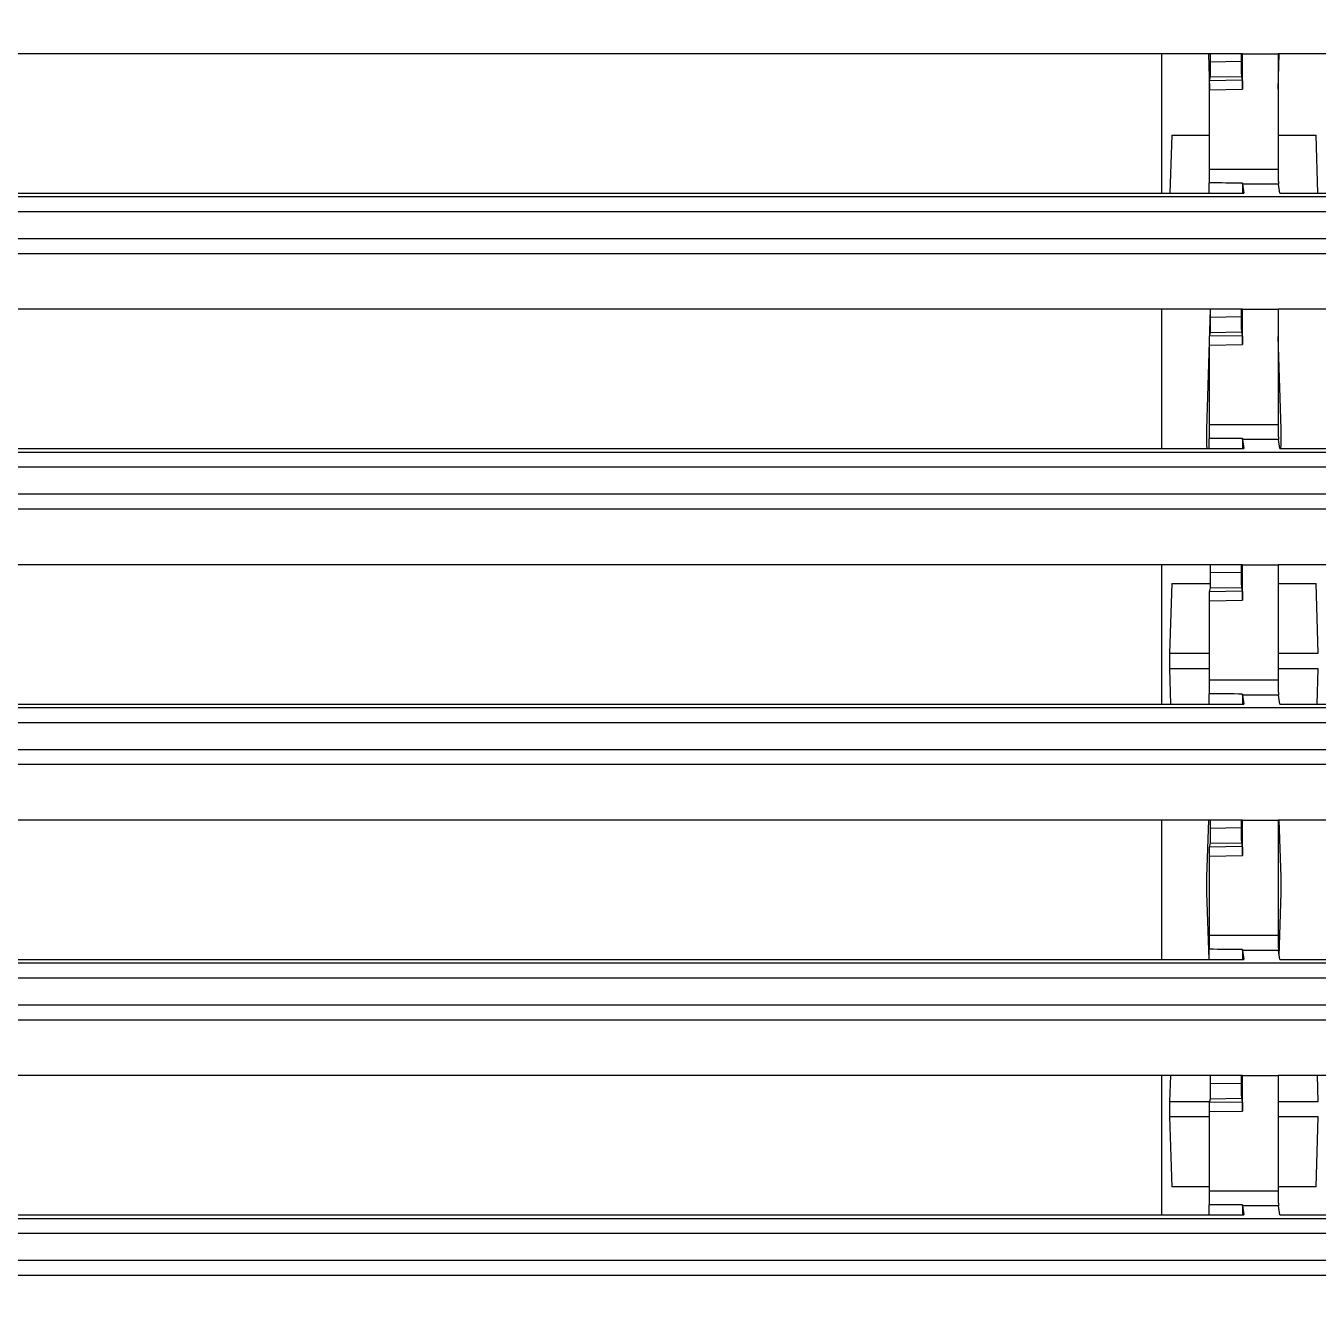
# Model space of a CAD drawing. Header units: millimetres. Extents: x -56261 to 196039, y 9480 to 100001.
# Drawn here: x 33400.72 to 33430.27, y 95823.14 to 95852.35 of the extents above; entities that cross this region are included whole.
import ezdxf

# ---------------------------------------------------------------- set-up
doc = ezdxf.new("R2010")
doc.units = ezdxf.units.MM
doc.set_wipeout_variables(frame=1)
doc.layers.add('SS-AIRCON', color=5, linetype='Continuous')
doc.layers.add('SS-TEXT', color=7, linetype='Continuous')

# ---------------------------------------------------------------- blocks, each defined once
blk = doc.blocks.new('I48T')
at = {"layer": 'SS-AIRCON', "color": 0, "linetype": 'Continuous'}
for p, q in [((580.0736, -127.52954), (-580.0737, -127.52954)), ((-599.9007, -128.01793), (599.9006, -128.01793)), ((599.9006, -128.93208), (-599.9007, -128.93208)), ((578.5326, -129.43017), (-578.5326, -129.43017)), ((379.5008, -129.54772), (296.1009, -129.54772)), ((379.5008, -129.54772), (379.5429, -129.84899)), ((464.1008, -129.54772), (380.7009, -129.54772)), ((380.743, -129.84899), (380.7009, -129.54772)), ((383.45, -129.54772), (383.45, -134.21102)), ((379.5429, -129.84899), (380.743, -129.84899)), ((378.2837, -130.4882), (378.213, -132.82646)), ((378.2837, -130.4882), (379.5485, -130.4882)), ((379.5485, -130.3476), (381.8515, -130.3476)), ((379.5485, -134.21102), (379.5485, -130.3476)), ((381.8515, -130.3476), (381.8515, -133.0062)), ((381.8515, -130.4882), (383.1162, -130.4882)), ((383.1869, -132.82646), (383.1162, -130.4882)), ((378.213, -132.82646), (379.5485, -132.82646)), ((381.8515, -133.0062), (380.7486, -133.02548)), ((380.7486, -133.02548), (380.7486, -134.21102)), ((381.8515, -132.82646), (383.1869, -132.82646)), ((378.213, -133.34608), (378.2392, -134.21102)), ((379.5485, -133.34608), (378.213, -133.34608)), ((380.752, -133.32505), (381.848, -133.3059)), ((380.782, -133.45296), (380.752, -133.32505)), ((381.8178, -133.4358), (380.782, -133.45296)), ((381.848, -133.3059), (381.8178, -133.4358)), ((383.1869, -133.34608), (381.8387, -133.34608)), ((383.1608, -134.21102), (383.1869, -133.34608)), ((380.7878, -133.9521), (381.812, -133.93513)), ((380.7878, -134.21102), (380.7878, -133.9521)), ((381.812, -133.93513), (381.812, -134.21102)), ((296.1486, -134.21102), (379.5485, -134.21102)), ((380.7486, -134.21102), (379.5485, -134.21102)), ((380.7486, -134.21102), (464.1485, -134.21102)), ((580.0736, -136.07954), (-580.0736, -136.07954)), ((-599.9007, -136.56793), (599.9006, -136.56793)), ((599.9006, -137.48208), (-599.9007, -137.48208)), ((578.5326, -137.98017), (-578.5326, -137.98017)), ((379.5008, -138.09772), (296.1009, -138.09772)), ((379.5184, -138.22324), (379.4548, -140.32427)), ((379.5008, -138.09772), (379.5429, -138.39899)), ((379.5429, -138.39899), (380.743, -138.39899)), ((464.1008, -138.09772), (380.7009, -138.09772)), ((380.743, -138.39899), (380.7009, -138.09772)), ((381.9452, -140.32427), (381.8778, -138.09772)), ((383.45, -138.09772), (383.45, -142.76102)), ((379.5485, -142.76102), (379.5485, -138.8976)), ((379.5485, -138.8976), (381.8515, -138.8976)), ((381.8515, -138.8976), (381.8515, -141.5562)), ((379.4548, -140.84763), (379.5127, -142.76102)), ((381.8873, -142.76102), (381.9451, -140.84763)), ((381.8515, -141.5562), (380.7486, -141.57548)), ((380.7486, -141.57548), (380.7486, -142.76102)), ((380.752, -141.87505), (381.848, -141.8559)), ((380.782, -142.00296), (380.752, -141.87505)), ((381.848, -141.8559), (381.8178, -141.9858)), ((381.8178, -141.9858), (380.782, -142.00296)), ((380.7878, -142.5021), (381.812, -142.48513)), ((380.7878, -142.76102), (380.7878, -142.5021)), ((381.812, -142.48513), (381.812, -142.76102)), ((296.1486, -142.76102), (379.5485, -142.76102)), ((380.7486, -142.76102), (379.5485, -142.76102)), ((380.7486, -142.76102), (464.1485, -142.76102)), ((580.0736, -144.62954), (-580.0736, -144.62954)), ((-599.9007, -145.11793), (599.9006, -145.11793)), ((599.9006, -146.03208), (-599.9007, -146.03208)), ((578.5326, -146.53017), (-578.5326, -146.53017)), ((379.5008, -146.64772), (296.1009, -146.64772)), ((378.2487, -146.64772), (378.213, -147.82646)), ((379.5008, -146.64772), (379.5429, -146.94899)), ((379.5429, -146.94899), (380.743, -146.94899)), ((464.1008, -146.64772), (380.7009, -146.64772)), ((380.743, -146.94899), (380.7009, -146.64772)), ((383.1869, -147.82646), (383.1513, -146.64772)), ((383.45, -146.64772), (383.45, -151.31102)), ((379.5485, -151.31102), (379.5485, -147.4476)), ((379.5485, -147.4476), (381.8515, -147.4476)), ((381.8515, -147.4476), (381.8515, -150.1062)), ((378.213, -147.82646), (379.5485, -147.82646)), ((381.8515, -147.82646), (383.1869, -147.82646)), ((378.213, -148.34608), (378.2837, -150.68435)), ((379.5485, -148.34608), (378.213, -148.34608)), ((383.1869, -148.34608), (381.8515, -148.34608)), ((383.1162, -150.68435), (383.1869, -148.34608)), ((381.8515, -150.1062), (380.7486, -150.12548)), ((380.7486, -150.12548), (380.7486, -151.31102)), ((380.752, -150.42505), (381.848, -150.4059)), ((380.782, -150.55296), (380.752, -150.42505)), ((381.848, -150.4059), (381.8178, -150.5358)), ((379.5485, -150.68435), (378.2837, -150.68435)), ((381.8178, -150.5358), (380.782, -150.55296)), ((383.1162, -150.68435), (381.8047, -150.68435)), ((296.1486, -151.31102), (379.5485, -151.31102)), ((380.7486, -151.31102), (379.5485, -151.31102)), ((380.7486, -151.31102), (464.1485, -151.31102)), ((380.7878, -151.0521), (381.812, -151.03513)), ((380.7878, -151.31102), (380.7878, -151.0521)), ((381.812, -151.03513), (381.812, -151.31102)), ((580.0736, -153.17954), (-580.0736, -153.17954)), ((-599.9007, -153.66793), (599.9006, -153.66793)), ((599.9006, -154.58208), (-599.9007, -154.58208)), ((578.5326, -155.08017), (-578.5326, -155.08017)), ((379.5008, -155.19772), (296.1009, -155.19772)), ((379.4586, -155.19772), (379.4548, -155.32427)), ((379.5008, -155.19772), (379.5429, -155.49899)), ((464.1008, -155.19772), (380.7009, -155.19772)), ((380.743, -155.49899), (380.7009, -155.19772)), ((381.9452, -155.32427), (381.9413, -155.19772)), ((383.45, -155.19772), (383.45, -159.86102)), ((379.5429, -155.49899), (380.743, -155.49899)), ((379.4548, -155.84763), (379.5485, -158.94441)), ((381.8515, -155.9976), (379.5485, -155.9976)), ((379.5485, -159.86102), (379.5485, -155.9976)), ((381.8237, -159.86102), (381.9451, -155.84763)), ((381.8515, -155.9976), (381.8515, -158.6562)), ((381.8515, -158.6562), (380.7486, -158.67548)), ((380.7486, -158.67548), (380.7486, -159.86102)), ((380.752, -158.97505), (381.848, -158.9559)), ((380.782, -159.10296), (380.752, -158.97505)), ((381.8178, -159.0858), (380.782, -159.10296)), ((381.848, -158.9559), (381.8178, -159.0858)), ((380.7878, -159.6021), (381.812, -159.58513)), ((380.7878, -159.86102), (380.7878, -159.6021)), ((381.812, -159.58513), (381.812, -159.86102)), ((296.1486, -159.86102), (379.5485, -159.86102)), ((380.7486, -159.86102), (379.5485, -159.86102)), ((380.7486, -159.86102), (464.1485, -159.86102)), ((580.0736, -161.72954), (-580.0736, -161.72954)), ((-599.9007, -162.21793), (599.9006, -162.21793)), ((599.9006, -163.13208), (-599.9007, -163.13208)), ((578.5326, -163.63017), (-578.5326, -163.63017)), ((379.5008, -163.74772), (296.1009, -163.74772)), ((378.2252, -163.74772), (378.2837, -165.68435)), ((379.5008, -163.74772), (379.5429, -164.04899)), ((464.1008, -163.74772), (380.7009, -163.74772)), ((380.743, -164.04899), (380.7009, -163.74772)), ((383.1162, -165.68435), (383.1748, -163.74772)), ((383.45, -163.74772), (383.45, -168.41102)), ((379.5429, -164.04899), (380.743, -164.04899)), ((381.8515, -164.5476), (379.5485, -164.5476)), ((379.5485, -168.41102), (379.5485, -164.5476)), ((381.8515, -164.5476), (381.8515, -167.2062)), ((379.5485, -165.68435), (378.2837, -165.68435)), ((383.1162, -165.68435), (381.8515, -165.68435)), ((379.5485, -167.22771), (379.5127, -168.41102)), ((381.8515, -167.2062), (380.7486, -167.22548)), ((380.7486, -167.22548), (380.7486, -168.41102)), ((381.8873, -168.41102), (381.8515, -167.22742)), ((380.752, -167.52505), (381.848, -167.5059)), ((380.782, -167.65296), (380.752, -167.52505)), ((381.8178, -167.6358), (380.782, -167.65296)), ((381.848, -167.5059), (381.8178, -167.6358)), ((380.7878, -168.1521), (381.812, -168.13513)), ((380.7878, -168.41102), (380.7878, -168.1521)), ((381.812, -168.13513), (381.812, -168.41102)), ((296.1486, -168.41102), (379.5485, -168.41102)), ((380.7486, -168.41102), (379.5485, -168.41102)), ((380.7486, -168.41102), (464.1485, -168.41102))]:
    blk.add_line(p, q, dxfattribs=at)
for points in [[(379.5485, -130.34776), (379.5485, -130.32752, 0.00015251), (379.5485, -130.3069, 0.0001429), (379.5485, -130.28588, 0.00014156), (379.5485, -130.26452, 0.0001506), (379.5485, -130.24287, 0.00015657), (379.5484, -130.22102, 0.00016249), (379.5484, -130.199, 0.00016858), (379.5483, -130.17691, 0.00017757), (379.5482, -130.15482, 0.0001864), (379.5481, -130.13282, 0.00019771), (379.5479, -130.11099, 0.00020958), (379.5478, -130.08943, 0.0002245), (379.5476, -130.06824, 0.00024123), (379.5475, -130.04751, 0.00026207), (379.5473, -130.02736, 0.00028501), (379.5471, -130.00787, 0.00031174), (379.5468, -129.98917, 0.00034858), (379.5466, -129.9713, 0.00039822), (379.5463, -129.9544, 0.00044108), (379.5461, -129.93854, 0.00047243), (379.5458, -129.92383, 0.00059952), (379.5455, -129.91023, 0.00085181), (379.5451, -129.89781, 0.00082451), (379.5448, -129.88687, 0.00036945), (379.5445, -129.87763, 0.00148744), (379.5442, -129.86882, 0.00438391), (379.5436, -129.85922, 0.00427656), (379.5428, -129.84903, 0.00347147)], [(381.8559, -129.88813), (381.8556, -129.89696, 0.00098354), (381.8553, -129.90658, 0.00083167), (381.855, -129.91701, 0.00070616), (381.8547, -129.9282, 0.00061509), (381.8544, -129.94014, 0.00053915), (381.8542, -129.95277, 0.00047851), (381.8539, -129.96607, 0.00042735), (381.8537, -129.97998, 0.00038627), (381.8534, -129.99448, 0.00035103), (381.8532, -130.00949, 0.00032148), (381.853, -130.025, 0.00029606), (381.8528, -130.04092, 0.00027413), (381.8526, -130.05724, 0.00025556), (381.8524, -130.07388, 0.00023923), (381.8523, -130.0908, 0.00022473), (381.8521, -130.10795, 0.00021091), (381.852, -130.12527, 0.00020146), (381.8519, -130.14273, 0.00019408), (381.8518, -130.16031, 0.00018157), (381.8517, -130.17786, 0.00016451), (381.8516, -130.19531, 0.00017117), (381.8515, -130.21298, 0.0001902), (381.8514, -130.23095, 0.00014611), (381.8514, -130.24779, 0.00006293), (381.8513, -130.26297, 0.00018587), (381.8513, -130.282, 0.0003027), (381.8513, -130.31064, 0.00015313), (381.8513, -130.34776, 0.00008451)], [(380.7521, -133.3249), (380.752, -133.32387, -0.02806843), (380.7518, -133.32215, -0.00997583), (380.7516, -133.31972, -0.0051101), (380.7514, -133.31658, -0.00328912), (380.7513, -133.31268, -0.00222518), (380.7511, -133.30803, -0.00162412), (380.7509, -133.30258, -0.0012249), (380.7507, -133.29637, -0.00097667), (380.7505, -133.28937, -0.00078865), (380.7504, -133.28161, -0.00065975), (380.7502, -133.27308, -0.0005563), (380.7501, -133.26383, -0.00048161), (380.7499, -133.25386, -0.00041963), (380.7497, -133.24323, -0.00037315), (380.7496, -133.23196, -0.00033239), (380.7495, -133.22012, -0.00029973), (380.7494, -133.20774, -0.00027481), (380.7492, -133.19488, -0.00025678), (380.7491, -133.18157, -0.00023219), (380.749, -133.16797, -0.00020526), (380.7489, -133.15415, -0.00020913), (380.7489, -133.13988, -0.00022833), (380.7488, -133.12512, -0.00017095), (380.7487, -133.11113, -0.00007184), (380.7487, -133.0984, -0.00021511), (380.7486, -133.08221, -0.00034422), (380.7486, -133.05761, -0.00017123), (380.7486, -133.02559, -0.00009318)], [(383.1868, -133.34623), (383.1871, -133.33699, 0.00107805), (383.1873, -133.32652, 0.00081051), (383.1876, -133.31479, 0.00067251), (383.1879, -133.30182, 0.00062683), (383.1881, -133.28753, 0.00056346), (383.1883, -133.27197, 0.00051224), (383.1885, -133.25512, 0.00046567), (383.1887, -133.2371, 0.00043673), (383.1889, -133.21791, 0.0004071), (383.1891, -133.19771, 0.00038769), (383.1892, -133.17659, 0.00036864), (383.1893, -133.15473, 0.00035708), (383.1894, -133.13226, 0.00034671), (383.1894, -133.10941, 0.00034167), (383.1895, -133.08634, 0.0003378), (383.1894, -133.06328, 0.00033656), (383.1894, -133.04043, 0.00034168), (383.1893, -133.01796, 0.00035167), (383.1892, -132.99608, 0.00035601), (383.1891, -132.97498, 0.0003506), (383.1889, -132.95487, 0.00039256), (383.1887, -132.93561, 0.00047324), (383.1885, -132.91727, 0.00041943), (383.1883, -132.90075, 0.00022113), (383.1881, -132.88642, 0.00059468), (383.1879, -132.87091, 0.00119607), (383.1874, -132.85072, 0.00080602), (383.1868, -132.82652, 0.00052568)], [(381.8179, -133.43581), (381.8176, -133.43785, 0.02452151), (381.8173, -133.44126, 0.00858941), (381.817, -133.4461, 0.00430463), (381.8167, -133.45233, 0.00270414), (381.8164, -133.46002, 0.00181517), (381.8161, -133.46912, 0.00131769), (381.8158, -133.47965, 0.00099261), (381.8156, -133.49153, 0.00078801), (381.8153, -133.50477, 0.00063692), (381.815, -133.51925, 0.00053136), (381.8147, -133.53497, 0.00044905), (381.8145, -133.55178, 0.00038795), (381.8143, -133.56966, 0.00033894), (381.814, -133.58846, 0.00030077), (381.8138, -133.60813, 0.00026879), (381.8136, -133.62851, 0.00024205), (381.8134, -133.64953, 0.00022232), (381.8132, -133.67109, 0.00020697), (381.8131, -133.6931, 0.00018808), (381.8129, -133.71533, 0.00016663), (381.8128, -133.73764, 0.0001687), (381.8127, -133.7604, 0.00018211), (381.8126, -133.78366, 0.00013871), (381.8125, -133.80554, 0.00006217), (381.8124, -133.82532, 0.00017029), (381.8123, -133.85008, 0.00027086), (381.8123, -133.88721, 0.00013755), (381.8122, -133.93526, 0.00007646)], [(379.5485, -138.89775), (379.5485, -138.87751, 0.00015251), (379.5485, -138.85689, 0.0001429), (379.5485, -138.83587, 0.00014156), (379.5485, -138.81451, 0.0001506), (379.5485, -138.79287, 0.00015657), (379.5484, -138.77101, 0.00016249), (379.5484, -138.749, 0.00016858), (379.5483, -138.72691, 0.00017757), (379.5482, -138.70482, 0.0001864), (379.5481, -138.68281, 0.00019771), (379.5479, -138.66098, 0.00020958), (379.5478, -138.63942, 0.0002245), (379.5476, -138.61823, 0.00024123), (379.5475, -138.59751, 0.00026206), (379.5473, -138.57736, 0.00028501), (379.5471, -138.55787, 0.00031174), (379.5468, -138.53916, 0.00034857), (379.5466, -138.5213, 0.00039821), (379.5463, -138.5044, 0.00044107), (379.5461, -138.48853, 0.00047241), (379.5458, -138.47383, 0.0005995), (379.5455, -138.46022, 0.00085176), (379.5451, -138.4478, 0.00082445), (379.5448, -138.43687, 0.00036943), (379.5445, -138.42762, 0.00148732), (379.5442, -138.41881, 0.0043834), (379.5436, -138.40921, 0.00427582), (379.5428, -138.39902, 0.00347071)], [(381.8559, -138.43812), (381.8556, -138.44695, 0.00098339), (381.8553, -138.45657, 0.00083156), (381.855, -138.467, 0.00070608), (381.8547, -138.4782, 0.00061502), (381.8544, -138.49014, 0.0005391), (381.8542, -138.50276, 0.00047847), (381.8539, -138.51606, 0.00042732), (381.8537, -138.52997, 0.00038624), (381.8534, -138.54447, 0.00035101), (381.8532, -138.55949, 0.00032146), (381.853, -138.57499, 0.00029605), (381.8528, -138.59092, 0.00027412), (381.8526, -138.60723, 0.00025555), (381.8524, -138.62387, 0.00023922), (381.8523, -138.6408, 0.00022472), (381.8521, -138.65794, 0.00021091), (381.852, -138.67526, 0.00020146), (381.8519, -138.69273, 0.00019408), (381.8518, -138.71031, 0.00018157), (381.8517, -138.72786, 0.00016451), (381.8516, -138.74531, 0.00017117), (381.8515, -138.76298, 0.0001902), (381.8514, -138.78095, 0.00014612), (381.8514, -138.79778, 0.00006293), (381.8513, -138.81296, 0.00018587), (381.8513, -138.83199, 0.0003027), (381.8513, -138.86063, 0.00015313), (381.8513, -138.89775, 0.00008451)], [(379.4546, -140.32643), (379.4545, -140.33182, 0.00056836), (379.4544, -140.33765, 0.00047606), (379.4542, -140.34392, 0.00042171), (379.4541, -140.35062, 0.0004002), (379.4539, -140.35779, 0.00037076), (379.4538, -140.36541, 0.0003451), (379.4537, -140.37351, 0.00032028), (379.4535, -140.38206, 0.0003028), (379.4534, -140.39109, 0.00028417), (379.4533, -140.40057, 0.00027029), (379.4532, -140.41051, 0.00025568), (379.4531, -140.42089, 0.00024504), (379.4529, -140.43171, 0.00023369), (379.4528, -140.44294, 0.00022545), (379.4528, -140.45457, 0.00021666), (379.4527, -140.46656, 0.00021036), (379.4526, -140.47891, 0.00020367), (379.4525, -140.49157, 0.00019896), (379.4524, -140.50452, 0.00019404), (379.4524, -140.51772, 0.00019069), (379.4524, -140.53113, 0.00018731), (379.4523, -140.54472, 0.00018516), (379.4523, -140.55843, 0.00018318), (379.4523, -140.57223, 0.00018212), (379.4523, -140.58608, 0.00018146), (379.4523, -140.59993, 0.00018146), (379.4523, -140.61374, 0.00018212), (379.4523, -140.62745, 0.00018317), (379.4524, -140.64104, 0.00018515), (379.4524, -140.65445, 0.00018732), (379.4524, -140.66765, 0.00019067), (379.4525, -140.6806, 0.00019394), (379.4526, -140.69326, 0.00019895), (379.4527, -140.70561, 0.0002039), (379.4528, -140.71761, 0.00021025), (379.4528, -140.72924, 0.00021558), (379.4529, -140.74046, 0.00022565), (379.4531, -140.75129, 0.00023749), (379.4532, -140.76168, 0.00024399), (379.4533, -140.77161, 0.00024112), (379.4534, -140.78105, 0.00027402), (379.4535, -140.79013, 0.0003357), (379.4537, -140.79886, 0.00028818), (379.4538, -140.80678, 0.00013452), (379.4539, -140.81371, 0.00041285), (379.4541, -140.82158, 0.00080636), (379.4543, -140.8324, 0.00048992), (379.4546, -140.84578, 0.00029755)], [(381.9451, -140.84578), (381.9453, -140.84038, 0.00060872), (381.9454, -140.83456, 0.0005099), (381.9456, -140.82828, 0.00045172), (381.9457, -140.82158, 0.00042871), (381.9459, -140.81441, 0.0003972), (381.946, -140.80678, 0.00036973), (381.9462, -140.79868, 0.00034316), (381.9463, -140.79013, 0.00032445), (381.9464, -140.7811, 0.0003045), (381.9466, -140.77161, 0.00028964), (381.9467, -140.76167, 0.000274), (381.9468, -140.75129, 0.00026261), (381.9469, -140.74047, 0.00025045), (381.9471, -140.72924, 0.00024163), (381.9472, -140.71761, 0.00023221), (381.9472, -140.70561, 0.00022547), (381.9473, -140.69326, 0.0002183), (381.9474, -140.6806, 0.00021326), (381.9475, -140.66765, 0.00020799), (381.9475, -140.65445, 0.00020441), (381.9476, -140.64104, 0.00020079), (381.9476, -140.62745, 0.00019849), (381.9476, -140.61374, 0.00019638), (381.9477, -140.59993, 0.00019524), (381.9477, -140.58608, 0.00019454), (381.9477, -140.57223, 0.00019453), (381.9476, -140.55843, 0.00019524), (381.9476, -140.54472, 0.00019637), (381.9476, -140.53113, 0.0001985), (381.9475, -140.51772, 0.00020083), (381.9475, -140.50452, 0.00020443), (381.9474, -140.49157, 0.00020794), (381.9473, -140.47891, 0.00021332), (381.9472, -140.46656, 0.00021862), (381.9472, -140.45457, 0.00022545), (381.9471, -140.44294, 0.00023117), (381.9469, -140.43172, 0.00024197), (381.9468, -140.42089, 0.00025467), (381.9467, -140.4105, 0.00026165), (381.9466, -140.40057, 0.00025858), (381.9464, -140.39114, 0.00029388), (381.9463, -140.38206, 0.00036004), (381.9462, -140.37333, 0.00030908), (381.946, -140.36541, 0.00014428), (381.9459, -140.35849, 0.00044282), (381.9457, -140.35062, 0.00086496), (381.9455, -140.33981, 0.00052556), (381.9451, -140.32643, 0.00031922)], [(380.7521, -141.87489), (380.752, -141.87386, -0.02809247), (380.7518, -141.87214, -0.0099809), (380.7516, -141.86971, -0.00511192), (380.7514, -141.86658, -0.00329001), (380.7513, -141.86267, -0.00222565), (380.7511, -141.85802, -0.0016244), (380.7509, -141.85257, -0.00122508), (380.7507, -141.84637, -0.00097678), (380.7505, -141.83936, -0.00078872), (380.7504, -141.8316, -0.00065981), (380.7502, -141.82307, -0.00055634), (380.7501, -141.81382, -0.00048164), (380.7499, -141.80385, -0.00041966), (380.7497, -141.79323, -0.00037317), (380.7496, -141.78195, -0.0003324), (380.7495, -141.77011, -0.00029974), (380.7494, -141.75773, -0.00027481), (380.7492, -141.74487, -0.00025679), (380.7491, -141.73156, -0.00023219), (380.749, -141.71796, -0.00020526), (380.7489, -141.70414, -0.00020913), (380.7489, -141.68988, -0.00022833), (380.7488, -141.67511, -0.00017095), (380.7487, -141.66113, -0.00007184), (380.7487, -141.64839, -0.0002151), (380.7486, -141.6322, -0.00034422), (380.7486, -141.6076, -0.00017123), (380.7486, -141.57558, -0.00009317)], [(381.8179, -141.9858), (381.8176, -141.98784, 0.0245094), (381.8173, -141.99125, 0.00858695), (381.817, -141.99609, 0.00430379), (381.8167, -142.00232, 0.00270374), (381.8164, -142.01002, 0.00181496), (381.8161, -142.01911, 0.00131757), (381.8158, -142.02965, 0.00099253), (381.8156, -142.04153, 0.00078796), (381.8153, -142.05476, 0.00063689), (381.815, -142.06925, 0.00053134), (381.8147, -142.08496, 0.00044904), (381.8145, -142.10178, 0.00038794), (381.8143, -142.11965, 0.00033893), (381.814, -142.13846, 0.00030076), (381.8138, -142.15812, 0.00026878), (381.8136, -142.17851, 0.00024205), (381.8134, -142.19953, 0.00022232), (381.8132, -142.22108, 0.00020697), (381.8131, -142.24309, 0.00018808), (381.8129, -142.26532, 0.00016663), (381.8128, -142.28764, 0.0001687), (381.8127, -142.31039, 0.00018211), (381.8126, -142.33365, 0.00013871), (381.8125, -142.35553, 0.00006217), (381.8124, -142.37532, 0.00017029), (381.8123, -142.40007, 0.00027087), (381.8123, -142.43721, 0.00013755), (381.8122, -142.48525, 0.00007646)], [(379.5485, -147.44775), (379.5485, -147.42751, 0.00015252), (379.5485, -147.40688, 0.0001429), (379.5485, -147.38586, 0.00014157), (379.5485, -147.3645, 0.0001506), (379.5485, -147.34286, 0.00015658), (379.5484, -147.321, 0.00016249), (379.5484, -147.29899, 0.00016858), (379.5483, -147.2769, 0.00017757), (379.5482, -147.25481, 0.0001864), (379.5481, -147.2328, 0.00019771), (379.5479, -147.21098, 0.00020958), (379.5478, -147.18942, 0.0002245), (379.5476, -147.16823, 0.00024123), (379.5475, -147.1475, 0.00026206), (379.5473, -147.12735, 0.000285), (379.5471, -147.10786, 0.00031173), (379.5468, -147.08916, 0.00034856), (379.5466, -147.07129, 0.0003982), (379.5463, -147.05439, 0.00044105), (379.5461, -147.03853, 0.00047239), (379.5458, -147.02382, 0.00059947), (379.5455, -147.01022, 0.00085172), (379.5451, -146.99779, 0.0008244), (379.5448, -146.98686, 0.0003694), (379.5445, -146.97762, 0.00148721), (379.5442, -146.9688, 0.0043829), (379.5436, -146.9592, 0.00427508), (379.5428, -146.94901, 0.00346995)], [(381.8559, -146.98811), (381.8556, -146.99694, 0.00098324), (381.8553, -147.00656, 0.00083145), (381.855, -147.017, 0.00070599), (381.8547, -147.02819, 0.00061496), (381.8544, -147.04013, 0.00053905), (381.8542, -147.05276, 0.00047843), (381.8539, -147.06606, 0.00042729), (381.8537, -147.07997, 0.00038622), (381.8534, -147.09447, 0.00035099), (381.8532, -147.10948, 0.00032145), (381.853, -147.12499, 0.00029603), (381.8528, -147.14091, 0.00027411), (381.8526, -147.15723, 0.00025555), (381.8524, -147.17387, 0.00023921), (381.8523, -147.19079, 0.00022472), (381.8521, -147.20794, 0.0002109), (381.852, -147.22526, 0.00020145), (381.8519, -147.24272, 0.00019408), (381.8518, -147.2603, 0.00018156), (381.8517, -147.27785, 0.00016451), (381.8516, -147.2953, 0.00017117), (381.8515, -147.31297, 0.0001902), (381.8514, -147.33094, 0.00014612), (381.8514, -147.34777, 0.00006293), (381.8513, -147.36295, 0.00018587), (381.8513, -147.38198, 0.00030271), (381.8513, -147.41063, 0.00015314), (381.8513, -147.44775, 0.00008451)], [(383.1868, -148.34604), (383.1871, -148.3368, 0.00107954), (383.1873, -148.32634, 0.00081148), (383.1876, -148.31462, 0.00067322), (383.1879, -148.30166, 0.00062741), (383.1881, -148.28737, 0.00056392), (383.1883, -148.27181, 0.00051261), (383.1885, -148.25497, 0.00046596), (383.1887, -148.23695, 0.00043696), (383.1889, -148.21777, 0.00040728), (383.1891, -148.19758, 0.00038784), (383.1892, -148.17646, 0.00036875), (383.1893, -148.1546, 0.00035717), (383.1894, -148.13213, 0.00034677), (383.1894, -148.10928, 0.0003417), (383.1895, -148.08621, 0.00033781), (383.1894, -148.06315, 0.00033655), (383.1894, -148.0403, 0.00034165), (383.1893, -148.01783, 0.00035161), (383.1892, -147.99595, 0.00035593), (383.1891, -147.97484, 0.0003505), (383.1889, -147.95473, 0.00039242), (383.1887, -147.93546, 0.00047302), (383.1885, -147.91712, 0.0004192), (383.1883, -147.90059, 0.000221), (383.1881, -147.88626, 0.00059429), (383.1879, -147.87074, 0.00119506), (383.1874, -147.85055, 0.00080518), (383.1868, -147.82633, 0.00052506)], [(380.7521, -150.42489), (380.752, -150.42385, -0.02811655), (380.7518, -150.42213, -0.00998597), (380.7516, -150.4197, -0.00511373), (380.7514, -150.41657, -0.0032909), (380.7513, -150.41267, -0.00222612), (380.7511, -150.40801, -0.00162468), (380.7509, -150.40257, -0.00122525), (380.7507, -150.39636, -0.0009769), (380.7505, -150.38936, -0.0007888), (380.7504, -150.3816, -0.00065986), (380.7502, -150.37307, -0.00055638), (380.7501, -150.36382, -0.00048167), (380.7499, -150.35385, -0.00041968), (380.7497, -150.34322, -0.00037318), (380.7496, -150.33195, -0.00033241), (380.7495, -150.32011, -0.00029975), (380.7494, -150.30773, -0.00027482), (380.7492, -150.29487, -0.00025679), (380.7491, -150.28156, -0.00023219), (380.749, -150.26795, -0.00020526), (380.7489, -150.25414, -0.00020913), (380.7489, -150.23987, -0.00022833), (380.7488, -150.22511, -0.00017095), (380.7487, -150.21112, -0.00007184), (380.7487, -150.19839, -0.0002151), (380.7486, -150.1822, -0.00034421), (380.7486, -150.1576, -0.00017123), (380.7486, -150.12557, -0.00009317)], [(381.8179, -150.5358), (381.8176, -150.53783, 0.0244973), (381.8173, -150.54124, 0.00858449), (381.817, -150.54608, 0.00430294), (381.8167, -150.55231, 0.00270334), (381.8164, -150.56001, 0.00181475), (381.8161, -150.56911, 0.00131744), (381.8158, -150.57964, 0.00099245), (381.8156, -150.59152, 0.00078791), (381.8153, -150.60476, 0.00063685), (381.815, -150.61924, 0.00053132), (381.8147, -150.63495, 0.00044902), (381.8145, -150.65177, 0.00038793), (381.8143, -150.66965, 0.00033892), (381.814, -150.68845, 0.00030076), (381.8138, -150.70812, 0.00026878), (381.8136, -150.7285, 0.00024205), (381.8134, -150.74952, 0.00022231), (381.8132, -150.77108, 0.00020696), (381.8131, -150.79309, 0.00018808), (381.8129, -150.81532, 0.00016663), (381.8128, -150.83763, 0.0001687), (381.8127, -150.86039, 0.00018211), (381.8126, -150.88365, 0.00013871), (381.8125, -150.90552, 0.00006217), (381.8124, -150.92531, 0.00017029), (381.8123, -150.95006, 0.00027087), (381.8123, -150.9872, 0.00013756), (381.8122, -151.03524, 0.00007646)], [(379.4546, -155.32624), (379.4545, -155.33164, 0.00056596), (379.4544, -155.33748, 0.00047421), (379.4542, -155.34376, 0.00042019), (379.4541, -155.35048, 0.00039886), (379.4539, -155.35766, 0.00036961), (379.4538, -155.36529, 0.00034411), (379.4537, -155.3734, 0.00031944), (379.4535, -155.38196, 0.00030206), (379.4534, -155.391, 0.00028353), (379.4533, -155.40049, 0.00026972), (379.4532, -155.41044, 0.00025519), (379.4531, -155.42083, 0.00024461), (379.4529, -155.43166, 0.00023332), (379.4528, -155.44289, 0.00022513), (379.4528, -155.45453, 0.00021637), (379.4527, -155.46653, 0.00021012), (379.4526, -155.47889, 0.00020345), (379.4525, -155.49155, 0.00019878), (379.4524, -155.50451, 0.00019389), (379.4524, -155.51771, 0.00019057), (379.4524, -155.53113, 0.00018721), (379.4523, -155.54471, 0.00018508), (379.4523, -155.55843, 0.00018313), (379.4523, -155.57223, 0.00018209), (379.4523, -155.58608, 0.00018145), (379.4523, -155.59993, 0.00018146), (379.4523, -155.61374, 0.00018209), (379.4523, -155.62746, 0.00018313), (379.4524, -155.64104, 0.00018509), (379.4524, -155.65446, 0.00018723), (379.4524, -155.66766, 0.00019056), (379.4525, -155.68062, 0.00019381), (379.4526, -155.69328, 0.00019879), (379.4527, -155.70564, 0.00020371), (379.4528, -155.71764, 0.00021004), (379.4528, -155.72928, 0.00021534), (379.4529, -155.74051, 0.00022536), (379.4531, -155.75134, 0.00023716), (379.4532, -155.76174, 0.00024361), (379.4533, -155.77169, 0.00024072), (379.4534, -155.78113, 0.00027353), (379.4535, -155.79021, 0.00033504), (379.4537, -155.79896, 0.00028755), (379.4538, -155.80689, 0.00013422), (379.4539, -155.81382, 0.00041187), (379.4541, -155.8217, 0.00080415), (379.4543, -155.83254, 0.00048839), (379.4546, -155.84595, 0.00029656)], [(379.5485, -155.99774), (379.5485, -155.9775, 0.00015252), (379.5485, -155.95688, 0.0001429), (379.5485, -155.93585, 0.00014157), (379.5485, -155.91449, 0.00015061), (379.5485, -155.89285, 0.00015658), (379.5484, -155.871, 0.0001625), (379.5484, -155.84898, 0.00016858), (379.5483, -155.82689, 0.00017757), (379.5482, -155.8048, 0.0001864), (379.5481, -155.7828, 0.00019771), (379.5479, -155.76097, 0.00020958), (379.5478, -155.73941, 0.0002245), (379.5476, -155.71822, 0.00024123), (379.5475, -155.6975, 0.00026206), (379.5473, -155.67735, 0.000285), (379.5471, -155.65786, 0.00031173), (379.5468, -155.63915, 0.00034856), (379.5466, -155.62128, 0.00039819), (379.5463, -155.60439, 0.00044104), (379.5461, -155.58852, 0.00047238), (379.5458, -155.57382, 0.00059944), (379.5455, -155.56021, 0.00085168), (379.5451, -155.54779, 0.00082435), (379.5448, -155.53686, 0.00036937), (379.5445, -155.52761, 0.00148709), (379.5442, -155.5188, 0.0043824), (379.5436, -155.50919, 0.00427434), (379.5428, -155.499, 0.00346919)], [(381.8559, -155.5381), (381.8556, -155.54694, 0.00098309), (381.8553, -155.55655, 0.00083134), (381.855, -155.56699, 0.00070591), (381.8547, -155.57818, 0.00061489), (381.8544, -155.59012, 0.000539), (381.8542, -155.60275, 0.00047839), (381.8539, -155.61605, 0.00042726), (381.8537, -155.62996, 0.00038619), (381.8534, -155.64446, 0.00035097), (381.8532, -155.65948, 0.00032143), (381.853, -155.67498, 0.00029602), (381.8528, -155.69091, 0.0002741), (381.8526, -155.70722, 0.00025554), (381.8524, -155.72386, 0.00023921), (381.8523, -155.74079, 0.00022471), (381.8521, -155.75793, 0.0002109), (381.852, -155.77525, 0.00020145), (381.8519, -155.79272, 0.00019408), (381.8518, -155.81029, 0.00018156), (381.8517, -155.82785, 0.00016451), (381.8516, -155.8453, 0.00017117), (381.8515, -155.86297, 0.0001902), (381.8514, -155.88093, 0.00014612), (381.8514, -155.89777, 0.00006293), (381.8513, -155.91295, 0.00018588), (381.8513, -155.93197, 0.00030271), (381.8513, -155.96062, 0.00015314), (381.8513, -155.99774, 0.00008451)], [(381.9451, -155.84595), (381.9453, -155.84054, 0.00060649), (381.9454, -155.8347, 0.00050818), (381.9456, -155.82842, 0.00045031), (381.9457, -155.8217, 0.00042746), (381.9459, -155.81452, 0.00039613), (381.946, -155.80689, 0.00036881), (381.9462, -155.79878, 0.00034238), (381.9463, -155.79021, 0.00032376), (381.9464, -155.78118, 0.0003039), (381.9466, -155.77169, 0.00028911), (381.9467, -155.76173, 0.00027354), (381.9468, -155.75134, 0.00026221), (381.9469, -155.74051, 0.0002501), (381.9471, -155.72928, 0.00024132), (381.9472, -155.71764, 0.00023194), (381.9472, -155.70564, 0.00022524), (381.9473, -155.69328, 0.0002181), (381.9474, -155.68062, 0.0002131), (381.9475, -155.66766, 0.00020785), (381.9475, -155.65446, 0.00020429), (381.9476, -155.64104, 0.0002007), (381.9476, -155.62746, 0.00019842), (381.9476, -155.61374, 0.00019633), (381.9477, -155.59993, 0.00019521), (381.9477, -155.58608, 0.00019453), (381.9477, -155.57223, 0.00019453), (381.9476, -155.55843, 0.00019521), (381.9476, -155.54471, 0.00019632), (381.9476, -155.53113, 0.00019842), (381.9475, -155.51771, 0.00020072), (381.9475, -155.50451, 0.00020429), (381.9474, -155.49155, 0.00020778), (381.9473, -155.47889, 0.00021312), (381.9472, -155.46653, 0.0002184), (381.9472, -155.45453, 0.00022518), (381.9471, -155.44289, 0.00023087), (381.9469, -155.43166, 0.00024162), (381.9468, -155.42083, 0.00025427), (381.9467, -155.41043, 0.00026119), (381.9466, -155.40049, 0.00025809), (381.9464, -155.39104, 0.00029327), (381.9463, -155.38196, 0.00035922), (381.9462, -155.37322, 0.00030831), (381.946, -155.36529, 0.00014391), (381.9459, -155.35836, 0.00044161), (381.9457, -155.35048, 0.00086223), (381.9455, -155.33964, 0.00052367), (381.9451, -155.32624, 0.00031799)], [(380.7521, -158.97488), (380.752, -158.97384, -0.02814065), (380.7518, -158.97212, -0.00999105), (380.7516, -158.9697, -0.00511555), (380.7514, -158.96656, -0.00329178), (380.7513, -158.96266, -0.00222659), (380.7511, -158.95801, -0.00162496), (380.7509, -158.95256, -0.00122542), (380.7507, -158.94635, -0.00097701), (380.7505, -158.93935, -0.00078888), (380.7504, -158.93159, -0.00065992), (380.7502, -158.92306, -0.00055642), (380.7501, -158.91381, -0.0004817), (380.7499, -158.90384, -0.0004197), (380.7497, -158.89321, -0.0003732), (380.7496, -158.88194, -0.00033242), (380.7495, -158.8701, -0.00029976), (380.7494, -158.85772, -0.00027483), (380.7492, -158.84486, -0.0002568), (380.7491, -158.83155, -0.00023219), (380.749, -158.81795, -0.00020526), (380.7489, -158.80413, -0.00020913), (380.7489, -158.78986, -0.00022833), (380.7488, -158.7751, -0.00017095), (380.7487, -158.76111, -0.00007184), (380.7487, -158.74838, -0.0002151), (380.7486, -158.73219, -0.0003442), (380.7486, -158.70759, -0.00017122), (380.7486, -158.67556, -0.00009317)], [(381.8179, -159.08579), (381.8176, -159.08782, 0.0244852), (381.8173, -159.09123, 0.00858204), (381.817, -159.09607, 0.00430209), (381.8167, -159.1023, 0.00270294), (381.8164, -159.11, 0.00181454), (381.8161, -159.1191, 0.00131732), (381.8158, -159.12963, 0.00099238), (381.8156, -159.14151, 0.00078786), (381.8153, -159.15475, 0.00063682), (381.815, -159.16923, 0.00053129), (381.8147, -159.18495, 0.000449), (381.8145, -159.20177, 0.00038792), (381.8143, -159.21964, 0.00033891), (381.814, -159.23845, 0.00030075), (381.8138, -159.25811, 0.00026877), (381.8136, -159.2785, 0.00024204), (381.8134, -159.29952, 0.00022231), (381.8132, -159.32107, 0.00020696), (381.8131, -159.34308, 0.00018807), (381.8129, -159.36531, 0.00016663), (381.8128, -159.38762, 0.0001687), (381.8127, -159.41038, 0.00018211), (381.8126, -159.43364, 0.00013871), (381.8125, -159.45552, 0.00006217), (381.8124, -159.4753, 0.00017029), (381.8123, -159.50006, 0.00027087), (381.8123, -159.53719, 0.00013756), (381.8122, -159.58524, 0.00007647)], [(379.5485, -164.54773), (379.5485, -164.52749, 0.00015252), (379.5485, -164.50687, 0.00014291), (379.5485, -164.48585, 0.00014157), (379.5485, -164.46449, 0.00015061), (379.5485, -164.44285, 0.00015658), (379.5484, -164.42099, 0.0001625), (379.5484, -164.39898, 0.00016859), (379.5483, -164.37689, 0.00017758), (379.5482, -164.3548, 0.0001864), (379.5481, -164.33279, 0.00019771), (379.5479, -164.31097, 0.00020958), (379.5478, -164.28941, 0.0002245), (379.5476, -164.26822, 0.00024123), (379.5475, -164.24749, 0.00026206), (379.5473, -164.22734, 0.000285), (379.5471, -164.20785, 0.00031173), (379.5468, -164.18914, 0.00034855), (379.5466, -164.17128, 0.00039818), (379.5463, -164.15438, 0.00044103), (379.5461, -164.13852, 0.00047236), (379.5458, -164.12381, 0.00059942), (379.5455, -164.1102, 0.00085163), (379.5451, -164.09778, 0.0008243), (379.5448, -164.08685, 0.00036935), (379.5445, -164.0776, 0.00148697), (379.5442, -164.06879, 0.00438189), (379.5436, -164.05918, 0.0042736), (379.5428, -164.04899, 0.00346843)], [(381.8559, -164.08809), (381.8556, -164.09693, 0.00098294), (381.8553, -164.10655, 0.00083123), (381.855, -164.11698, 0.00070583), (381.8547, -164.12817, 0.00061483), (381.8544, -164.14012, 0.00053895), (381.8542, -164.15274, 0.00047835), (381.8539, -164.16605, 0.00042723), (381.8537, -164.17996, 0.00038617), (381.8534, -164.19445, 0.00035095), (381.8532, -164.20947, 0.00032141), (381.853, -164.22498, 0.00029601), (381.8528, -164.2409, 0.00027409), (381.8526, -164.25722, 0.00025553), (381.8524, -164.27386, 0.0002392), (381.8523, -164.29078, 0.00022471), (381.8521, -164.30793, 0.0002109), (381.852, -164.32525, 0.00020145), (381.8519, -164.34271, 0.00019407), (381.8518, -164.36029, 0.00018156), (381.8517, -164.37784, 0.00016451), (381.8516, -164.39529, 0.00017117), (381.8515, -164.41296, 0.0001902), (381.8514, -164.43093, 0.00014612), (381.8514, -164.44776, 0.00006293), (381.8513, -164.46294, 0.00018588), (381.8513, -164.48197, 0.00030272), (381.8513, -164.51061, 0.00015314), (381.8513, -164.54773, 0.00008452)], [(380.7521, -167.52522), (380.752, -167.52417, -0.02724452), (380.7518, -167.52244, -0.00979566), (380.7516, -167.51999, -0.00504359), (380.7514, -167.51684, -0.00325558), (380.7513, -167.51292, -0.00220682), (380.7511, -167.50825, -0.00161286), (380.7509, -167.50279, -0.00121766), (380.7507, -167.49656, -0.00097163), (380.7505, -167.48954, -0.00078508), (380.7504, -167.48177, -0.0006571), (380.7502, -167.47322, -0.00055431), (380.7501, -167.46395, -0.00048006), (380.7499, -167.45397, -0.00041842), (380.7497, -167.44333, -0.00037218), (380.7496, -167.43204, -0.00033161), (380.7495, -167.42019, -0.00029909), (380.7494, -167.40779, -0.00027428), (380.7492, -167.39492, -0.00025634), (380.7491, -167.3816, -0.00023182), (380.749, -167.36799, -0.00020497), (380.7489, -167.35416, -0.00020887), (380.7489, -167.33989, -0.00022808), (380.7488, -167.32512, -0.00017079), (380.7487, -167.31112, -0.00007178), (380.7487, -167.29838, -0.00021493), (380.7486, -167.28219, -0.00034402), (380.7486, -167.25758, -0.00017117), (380.7486, -167.22555, -0.00009315)], [(381.8179, -167.63578), (381.8176, -167.63781, 0.02447312), (381.8173, -167.64122, 0.00857958), (381.817, -167.64606, 0.00430125), (381.8167, -167.6523, 0.00270254), (381.8164, -167.66, 0.00181433), (381.8161, -167.66909, 0.0013172), (381.8158, -167.67963, 0.0009923), (381.8156, -167.69151, 0.00078781), (381.8153, -167.70475, 0.00063678), (381.815, -167.71923, 0.00053127), (381.8147, -167.73494, 0.00044898), (381.8145, -167.75176, 0.0003879), (381.8143, -167.76964, 0.0003389), (381.814, -167.78844, 0.00030074), (381.8138, -167.80811, 0.00026877), (381.8136, -167.82849, 0.00024204), (381.8134, -167.84951, 0.00022231), (381.8132, -167.87107, 0.00020696), (381.8131, -167.89308, 0.00018807), (381.8129, -167.9153, 0.00016663), (381.8128, -167.93762, 0.0001687), (381.8127, -167.96037, 0.00018211), (381.8126, -167.98363, 0.00013871), (381.8125, -168.00551, 0.00006217), (381.8124, -168.02529, 0.00017029), (381.8123, -168.05005, 0.00027088), (381.8123, -168.08718, 0.00013756), (381.8122, -168.13523, 0.00007647)]]:
    blk.add_lwpolyline(points, format="xyb", dxfattribs=at)
for points in [[(380.7447, -129.88173), (380.7436, -129.848), (380.7424, -129.74128), (380.7423, -129.59976), (380.7424, -129.54772)], [(380.7447, -138.43172), (380.7436, -138.398), (380.7424, -138.29128), (380.7423, -138.14976), (380.7424, -138.09772)], [(380.7447, -146.98171), (380.7436, -146.948), (380.7424, -146.84128), (380.7423, -146.69976), (380.7424, -146.64772)], [(380.7447, -155.5317), (380.7436, -155.498), (380.7424, -155.39128), (380.7423, -155.24976), (380.7424, -155.19772)], [(380.7447, -164.08169), (380.7436, -164.048), (380.7424, -163.94128), (380.7423, -163.79976), (380.7424, -163.74772)]]:
    blk.add_open_spline(points, degree=3, knots=[0, 0, 0, 0, 0.0002540524, 0.0004116041, 0.0004116041, 0.0004116041, 0.0004116041], dxfattribs=at)
for points in [[(381.8573, -129.54772), (381.8576, -129.68199), (381.8569, -129.83524), (381.8559, -129.88813)], [(380.7429, -129.84903), (380.7436, -129.85324), (380.7441, -129.86426), (380.7447, -129.88173)], [(380.7447, -129.88173), (381.115, -129.88378), (381.4854, -129.88597), (381.8559, -129.88813)], [(381.8513, -133.00604), (381.8515, -133.16376), (381.8499, -133.29762), (381.8481, -133.30606)], [(380.7877, -133.95197), (380.7878, -133.67855), (380.7853, -133.467), (380.782, -133.45288)], [(380.7429, -138.39902), (380.7436, -138.40324), (380.7441, -138.41426), (380.7447, -138.43172)], [(381.8573, -138.09772), (381.8576, -138.23199), (381.8569, -138.38524), (381.8559, -138.43812)], [(380.7447, -138.43172), (381.115, -138.43378), (381.4854, -138.43597), (381.8559, -138.43812)], [(381.8513, -141.55603), (381.8515, -141.71376), (381.8499, -141.84762), (381.8481, -141.85605)], [(380.7877, -142.50196), (380.7878, -142.22855), (380.7853, -142.017), (380.782, -142.00287)], [(380.7429, -146.94901), (380.7436, -146.95324), (380.7441, -146.96426), (380.7447, -146.98171)], [(380.7447, -146.98171), (381.115, -146.98378), (381.4854, -146.98597), (381.8559, -146.98811)], [(381.8573, -146.64772), (381.8576, -146.78199), (381.8569, -146.93524), (381.8559, -146.98811)], [(381.8513, -150.10638), (381.8515, -150.26376), (381.8499, -150.39762), (381.8481, -150.40605)], [(380.7877, -151.05195), (380.7878, -150.77855), (380.7853, -150.567), (380.782, -150.55286)], [(381.8573, -155.19772), (381.8576, -155.33199), (381.8569, -155.48524), (381.8559, -155.5381)], [(380.7429, -155.499), (380.7436, -155.50324), (380.7441, -155.51426), (380.7447, -155.5317)], [(380.7447, -155.5317), (381.115, -155.53378), (381.4854, -155.53597), (381.8559, -155.5381)], [(381.8513, -158.65637), (381.8515, -158.81376), (381.8499, -158.94762), (381.8481, -158.95604)], [(380.7877, -159.60194), (380.7878, -159.32855), (380.7853, -159.117), (380.782, -159.10285)], [(381.8573, -163.74772), (381.8576, -163.88199), (381.8569, -164.03524), (381.8559, -164.08809)], [(380.7429, -164.04899), (380.7436, -164.05324), (380.7441, -164.06426), (380.7447, -164.08169)], [(380.7447, -164.08169), (381.115, -164.08378), (381.4854, -164.08597), (381.8559, -164.08809)], [(381.8513, -167.20636), (381.8515, -167.36376), (381.8499, -167.49762), (381.8481, -167.50603)], [(380.7877, -168.15193), (380.7878, -167.87855), (380.7853, -167.667), (380.782, -167.65284)]]:
    blk.add_open_spline(points, degree=3, dxfattribs=at)
blk = doc.blocks.new('A$C43DE16F2')
blk.add_wipeout([(0, 14550.001), (0, 0.001), (29100, 0.001), (29100, 14550.001)]).dxf.layer = 'SS-TEXT'
at = {"layer": 'SS-TEXT', "linetype": 'Continuous', "xscale": 1.577261091527505, "yscale": 1.577261091527505, "zscale": 1.577261091527505, "rotation": 180}
blk.add_blockref('I48T', (11081.918, 7128.457), dxfattribs=at)

msp = doc.modelspace()

# ---------------------------------------------------------------- block references
at = {"layer": 'SS-TEXT', "xscale": 0.4331186193392458, "yscale": 0.4331186193392458, "zscale": 0.4331186193392458}
msp.add_blockref('A$C43DE16F2', (28888.861, 92649.191), dxfattribs=at)

doc.saveas('drawing.dxf')
